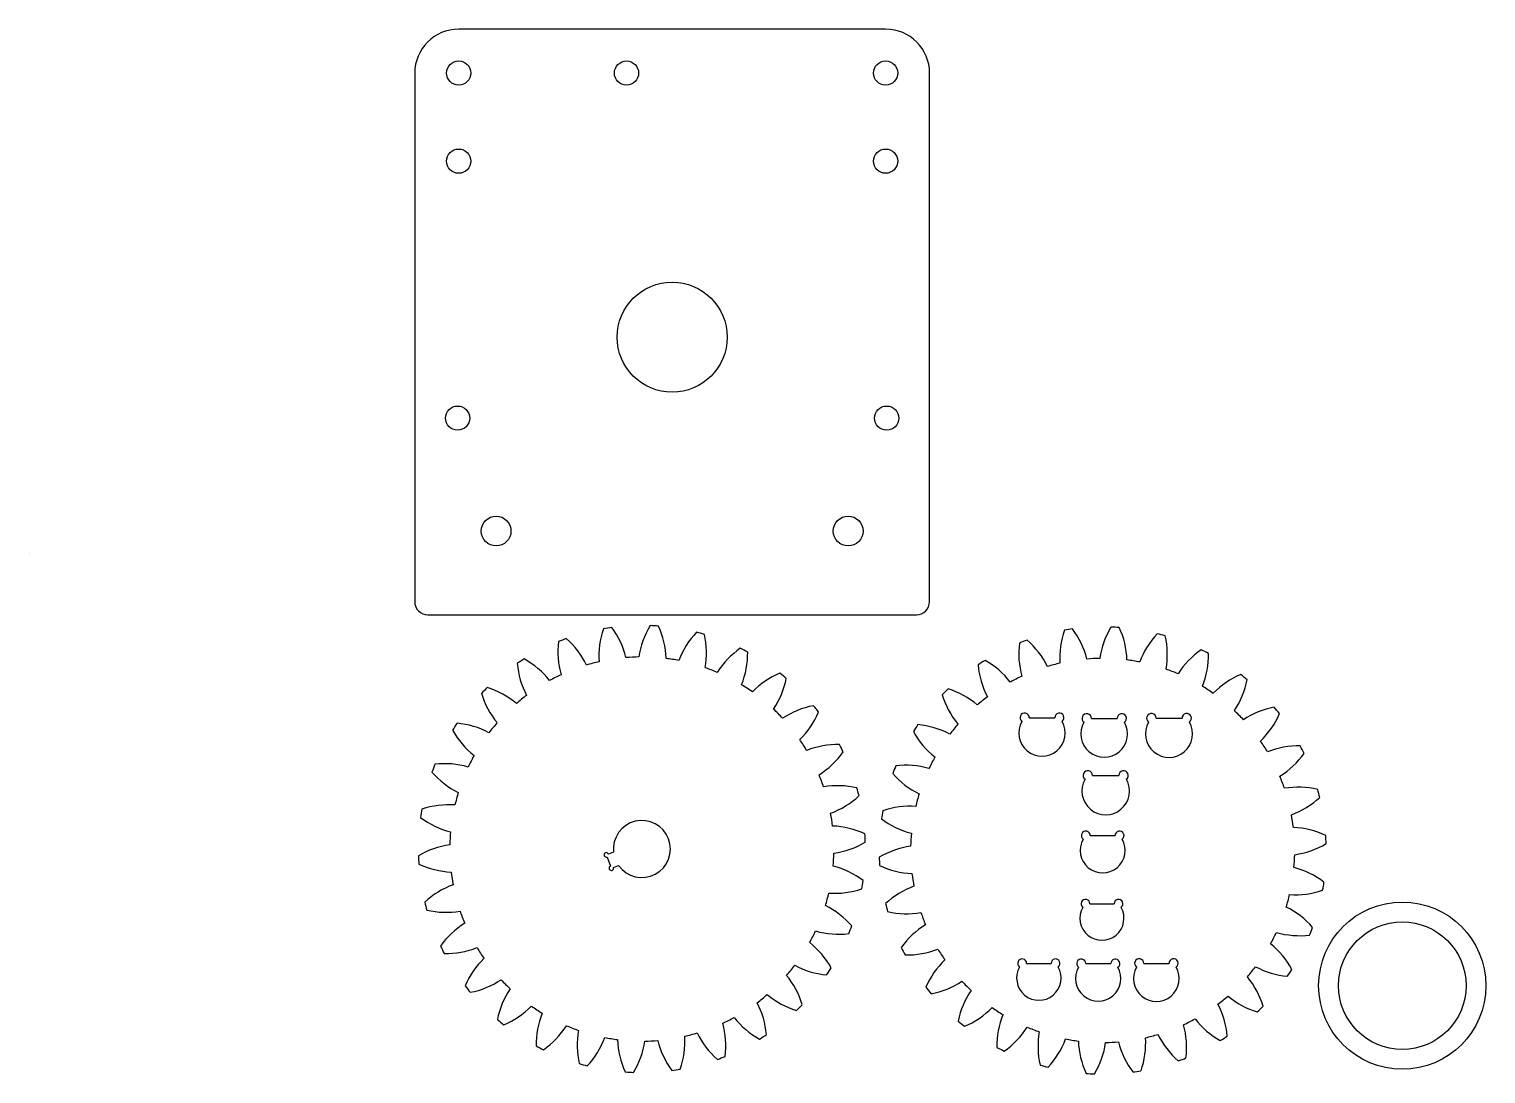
# Model space of a CAD drawing. Header units: millimetres. Extents: x -82 to 249, y 3 to 241.
import ezdxf

# ---------------------------------------------------------------- set-up
doc = ezdxf.new("R2010")
doc.units = ezdxf.units.MM

msp = doc.modelspace()

# ---------------------------------------------------------------- linework, layer by layer
at = {"color": 7, "linetype": 'Continuous', "lineweight": 25}
for p, q in [((112.63, 240.53), (15.63, 240.53)), ((5.63, 230.53), (5.63, 110.43)), ((122.63, 110.43), (122.63, 230.53)), ((8.63, 107.43), (119.63, 107.43)), ((50.81, 53.51), (49.64, 53.06)), ((49.35, 52.4), (50.13, 50.33)), ((50.79, 50.04), (51.96, 50.48))]:
    msp.add_line(p, q, dxfattribs=at)
for p, q in [((-81.99, 121.71), (-81.99, 121.71)), ((145.29, 84.06), (151.08, 84.06)), ((159.4, 83.89), (165.24, 83.89)), ((174.1, 83.93), (180, 83.93)), ((159.68, 70.95), (165.63, 70.95)), ((159.16, 57.26), (164.78, 57.26)), ((159.06, 41.78), (164.57, 41.78)), ((144.68, 28.23), (150.25, 28.23)), ((158.13, 28.19), (163.81, 28.19)), ((171.31, 28.23), (177.04, 28.23))]:
    msp.add_line(p, q)
for centre, radius in [((15.63, 230.54), 2.75), ((53.76, 230.54), 2.75), ((112.63, 230.54), 2.75), ((15.62, 210.53), 2.75), ((112.64, 210.53), 2.75), ((64.13, 170.53), 12.5), ((15.38, 152.13), 2.75), ((112.88, 152.13), 2.75), ((24.13, 126.48), 3.38), ((104.13, 126.48), 3.38)]:
    msp.add_circle(centre, radius, dxfattribs=at)
for radius in [19, 14.5]:
    msp.add_circle((230.05, 23.17), radius)
for centre, radius, start, end in [((15.63, 230.53), 10, 90, 180), ((112.63, 230.53), 10, 0, 90), ((8.63, 110.43), 3, 180, 270), ((119.63, 110.43), 3, 270, 0), ((66.53, 98), 19.05, 160.787, 183.6781), ((57.25, 54.22), 50.8, 97.7449, 99.8677), ((35.15, 93.14), 19.05, 13.9344, 36.8256), ((75.43, 95.11), 19.05, 148.787, 171.6781), ((57.25, 54.22), 50.8, 85.7449, 87.8677), ((43.73, 96.88), 19.05, 1.9344, 24.8256), ((83.54, 90.44), 19.05, 136.787, 159.6781), ((57.25, 54.22), 50.8, 73.7449, 75.8677), ((52.89, 98.76), 19.05, 349.9344, 12.8256), ((171.25, 97.67), 19.05, 160.787, 183.6781), ((161.97, 53.89), 50.8, 97.7449, 99.8677), ((139.87, 92.81), 19.05, 13.9344, 36.8256), ((180.15, 94.78), 19.05, 148.787, 171.6781), ((161.97, 53.89), 50.8, 85.7449, 87.8677), ((148.45, 96.55), 19.05, 1.9344, 24.8256), ((188.26, 90.11), 19.05, 136.787, 159.6781), ((161.97, 53.89), 50.8, 73.7449, 75.8677), ((157.61, 98.43), 19.05, 349.9344, 12.8256), ((57.23, 98.97), 19.05, 172.787, 195.6781), ((57.25, 54.22), 50.8, 109.7449, 111.8677), ((27.54, 87.69), 19.05, 25.9344, 48.8256), ((90.49, 84.18), 19.05, 124.787, 147.6781), ((57.25, 54.22), 50.8, 61.7449, 63.8677), ((161.95, 98.64), 19.05, 172.787, 195.6781), ((161.97, 53.89), 50.8, 109.7449, 111.8677), ((132.27, 87.36), 19.05, 25.9344, 48.8256), ((195.21, 83.85), 19.05, 124.787, 147.6781), ((161.97, 53.89), 50.8, 61.7449, 63.8677), ((57.25, 54.22), 50.8, 121.7449, 123.8677), ((47.92, 97.99), 19.05, 184.787, 207.6781), ((21.23, 80.79), 19.05, 37.9344, 60.8256), ((57.25, 54.22), 43.65, 102.8753, 106.7373), ((57.25, 54.22), 43.65, 90.8753, 94.7373), ((57.25, 54.22), 43.65, 78.8753, 82.7373), ((62.25, 98.69), 19.05, 337.9344, 0.8256), ((161.97, 53.89), 50.8, 121.7449, 123.8677), ((152.64, 97.66), 19.05, 184.787, 207.6781), ((125.95, 80.46), 19.05, 37.9344, 60.8256), ((161.97, 53.89), 43.65, 102.8753, 106.7373), ((161.97, 53.89), 43.65, 90.8753, 94.7373), ((161.97, 53.89), 43.65, 78.8753, 82.7373), ((166.97, 98.36), 19.05, 337.9344, 0.8256), ((57.25, 54.22), 43.65, 114.8753, 118.7373), ((57.25, 54.22), 43.65, 66.8753, 70.7373), ((95.99, 76.62), 19.05, 112.787, 135.6781), ((71.39, 96.68), 19.05, 325.9344, 348.8256), ((57.25, 54.22), 50.8, 49.7449, 51.8677), ((161.97, 53.89), 43.65, 114.8753, 118.7373), ((161.97, 53.89), 43.65, 66.8753, 70.7373), ((200.71, 76.29), 19.05, 112.787, 135.6781), ((161.97, 53.89), 50.8, 49.7449, 51.8677), ((57.25, 54.22), 50.8, 133.7449, 135.8677), ((39.03, 95.1), 19.05, 196.787, 219.6781), ((16.5, 72.72), 19.05, 49.9344, 72.8256), ((57.25, 54.22), 43.65, 54.8753, 58.7373), ((161.97, 53.89), 50.8, 133.7449, 135.8677), ((121.22, 72.39), 19.05, 49.9344, 72.8256), ((161.97, 53.89), 43.65, 54.8753, 58.7373), ((176.11, 96.35), 19.05, 325.9344, 348.8256), ((57.25, 54.22), 43.65, 126.8753, 130.7373), ((99.8, 68.07), 19.05, 100.787, 123.6781), ((57.25, 54.22), 50.8, 37.7449, 39.8677), ((143.75, 94.76), 19.05, 196.787, 219.6781), ((161.97, 53.89), 43.65, 126.8753, 130.7373), ((204.52, 67.74), 19.05, 100.787, 123.6781), ((161.97, 53.89), 50.8, 37.7449, 39.8677), ((57.25, 54.22), 50.8, 145.7449, 147.8677), ((13.54, 63.84), 19.05, 61.9344, 84.8256), ((57.25, 54.22), 43.65, 138.8753, 142.7373), ((57.25, 54.22), 43.65, 42.8753, 46.7373), ((79.91, 92.81), 19.05, 313.9344, 336.8256), ((161.97, 53.89), 43.65, 42.8753, 46.7373), ((184.63, 92.48), 19.05, 313.9344, 336.8256), ((30.93, 90.41), 19.05, 208.787, 231.6781), ((161.97, 53.89), 50.8, 145.7449, 147.8677), ((135.65, 90.08), 19.05, 208.787, 231.6781), ((118.26, 63.51), 19.05, 61.9344, 84.8256), ((161.97, 53.89), 43.65, 138.8753, 142.7373), ((57.25, 54.22), 43.65, 30.8753, 34.7373), ((101.75, 58.92), 19.05, 88.787, 111.6781), ((87.43, 87.26), 19.05, 301.9344, 324.8256), ((57.25, 54.22), 50.8, 25.7449, 27.8677), ((161.97, 53.89), 43.65, 30.8753, 34.7373), ((206.47, 58.59), 19.05, 88.787, 111.6781), ((161.97, 53.89), 50.8, 25.7449, 27.8677), ((57.25, 54.22), 50.8, 157.7449, 159.8677), ((12.5, 54.55), 19.05, 73.9344, 96.8256), ((57.25, 54.22), 43.65, 150.8753, 154.7373), ((161.97, 53.89), 50.8, 157.7449, 159.8677), ((117.22, 54.21), 19.05, 73.9344, 96.8256), ((161.97, 53.89), 43.65, 150.8753, 154.7373), ((192.15, 86.93), 19.05, 301.9344, 324.8256), ((23.98, 84.15), 19.05, 220.787, 243.6781), ((57.25, 54.22), 43.65, 18.8753, 22.7373), ((128.7, 83.82), 19.05, 220.787, 243.6781), ((161.97, 53.89), 43.65, 18.8753, 22.7373), ((57.25, 54.22), 43.65, 162.8753, 166.7373), ((101.76, 49.56), 19.05, 76.787, 99.6781), ((93.64, 80.26), 19.05, 289.9344, 312.8256), ((57.25, 54.22), 50.8, 13.7449, 15.8677), ((161.97, 53.89), 43.65, 162.8753, 166.7373), ((206.48, 49.23), 19.05, 76.787, 99.6781), ((161.97, 53.89), 50.8, 13.7449, 15.8677), ((57.25, 54.22), 50.8, 169.7449, 171.8677), ((13.41, 45.23), 19.05, 85.9344, 108.8256), ((161.97, 53.89), 50.8, 169.7449, 171.8677), ((118.13, 44.9), 19.05, 85.9344, 108.8256), ((198.36, 79.93), 19.05, 289.9344, 312.8256), ((18.48, 76.58), 19.05, 232.787, 255.6781), ((57.25, 54.22), 6.48, 215.2838, 186.3288), ((57.25, 54.22), 43.65, 6.8753, 10.7373), ((123.2, 76.25), 19.05, 232.787, 255.6781), ((161.97, 53.89), 43.65, 6.8753, 10.7373), ((57.25, 54.22), 43.65, 174.8753, 178.7373), ((99.82, 40.41), 19.05, 64.787, 87.6781), ((57.25, 54.22), 50.8, 1.7449, 3.8677), ((161.97, 53.89), 43.65, 174.8753, 178.7373), ((204.54, 40.08), 19.05, 64.787, 87.6781), ((161.97, 53.89), 50.8, 1.7449, 3.8677), ((16.23, 36.31), 19.05, 97.9344, 120.8256), ((57.25, 54.22), 43.65, 354.8753, 358.7373), ((98.26, 72.13), 19.05, 277.9344, 300.8256), ((120.95, 35.98), 19.05, 97.9344, 120.8256), ((202.98, 71.8), 19.05, 277.9344, 300.8256), ((57.25, 54.22), 50.8, 181.7449, 183.8677), ((14.68, 68.03), 19.05, 244.787, 267.6781), ((96.02, 31.86), 19.05, 52.787, 75.6781), ((161.97, 53.89), 50.8, 181.7449, 183.8677), ((119.4, 67.7), 19.05, 244.787, 267.6781), ((161.97, 53.89), 43.65, 354.8753, 358.7373), ((200.74, 31.53), 19.05, 52.787, 75.6781), ((57.25, 54.22), 43.65, 186.8753, 190.7373), ((57.25, 54.22), 50.8, 349.7449, 351.8677), ((161.97, 53.89), 43.65, 186.8753, 190.7373), ((161.97, 53.89), 50.8, 349.7449, 351.8677), ((20.85, 28.18), 19.05, 109.9344, 132.8256), ((57.25, 54.22), 43.65, 342.8753, 346.7373), ((101.09, 63.21), 19.05, 265.9344, 288.8256), ((125.57, 27.85), 19.05, 109.9344, 132.8256), ((161.97, 53.89), 43.65, 342.8753, 346.7373), ((205.81, 62.88), 19.05, 265.9344, 288.8256), ((57.25, 54.22), 50.8, 193.7449, 195.8677), ((12.74, 58.88), 19.05, 256.787, 279.6781), ((57.25, 54.22), 43.65, 198.8753, 202.7373), ((90.52, 24.29), 19.05, 40.787, 63.6781), ((161.97, 53.89), 50.8, 193.7449, 195.8677), ((117.46, 58.55), 19.05, 256.787, 279.6781), ((161.97, 53.89), 43.65, 198.8753, 202.7373), ((195.24, 23.96), 19.05, 40.787, 63.6781), ((27.06, 21.18), 19.05, 121.9344, 144.8256), ((57.25, 54.22), 50.8, 337.7449, 339.8677), ((131.78, 20.85), 19.05, 121.9344, 144.8256), ((57.25, 54.22), 43.65, 330.8753, 334.7373), ((102, 53.9), 19.05, 253.9344, 276.8256), ((161.97, 53.89), 43.65, 330.8753, 334.7373), ((206.72, 53.57), 19.05, 253.9344, 276.8256), ((161.97, 53.89), 50.8, 337.7449, 339.8677), ((57.25, 54.22), 50.8, 205.7449, 207.8677), ((12.74, 49.52), 19.05, 268.787, 291.6781), ((57.25, 54.22), 43.65, 210.8753, 214.7373), ((83.57, 18.03), 19.05, 28.787, 51.6781), ((161.97, 53.89), 50.8, 205.7449, 207.8677), ((117.46, 49.19), 19.05, 268.787, 291.6781), ((161.97, 53.89), 43.65, 210.8753, 214.7373), ((188.29, 17.7), 19.05, 28.787, 51.6781), ((34.59, 15.63), 19.05, 133.9344, 156.8256), ((57.25, 54.22), 43.65, 318.8753, 322.7373), ((100.95, 44.6), 19.05, 241.9344, 264.8256), ((57.25, 54.22), 50.8, 325.7449, 327.8677), ((139.31, 15.3), 19.05, 133.9344, 156.8256), ((161.97, 53.89), 43.65, 318.8753, 322.7373), ((205.68, 44.27), 19.05, 241.9344, 264.8256), ((161.97, 53.89), 50.8, 325.7449, 327.8677), ((14.69, 40.37), 19.05, 280.787, 303.6781), ((57.25, 54.22), 43.65, 222.8753, 226.7373), ((75.47, 13.35), 19.05, 16.787, 39.6781), ((119.41, 40.04), 19.05, 280.787, 303.6781), ((161.97, 53.89), 43.65, 222.8753, 226.7373), ((180.19, 13.01), 19.05, 16.787, 39.6781), ((57.25, 54.22), 50.8, 217.7449, 219.8677), ((43.11, 11.76), 19.05, 145.9344, 168.8256), ((57.25, 54.22), 43.65, 306.8753, 310.7373), ((98, 35.72), 19.05, 229.9344, 252.8256), ((161.97, 53.89), 50.8, 217.7449, 219.8677), ((147.83, 11.43), 19.05, 145.9344, 168.8256), ((161.97, 53.89), 43.65, 306.8753, 310.7373), ((202.72, 35.39), 19.05, 229.9344, 252.8256), ((18.5, 31.83), 19.05, 292.787, 315.6781), ((57.25, 54.22), 43.65, 234.8753, 238.7373), ((52.25, 9.75), 19.05, 157.9344, 180.8256), ((66.57, 10.45), 19.05, 4.787, 27.6781), ((57.25, 54.22), 50.8, 313.7449, 315.8677), ((123.22, 31.49), 19.05, 292.787, 315.6781), ((161.97, 53.89), 43.65, 234.8753, 238.7373), ((156.97, 9.42), 19.05, 157.9344, 180.8256), ((171.29, 10.12), 19.05, 4.787, 27.6781), ((161.97, 53.89), 50.8, 313.7449, 315.8677), ((57.25, 54.22), 50.8, 229.7449, 231.8677), ((24.01, 24.26), 19.05, 304.787, 327.6781), ((57.25, 54.22), 43.65, 246.8753, 250.7373), ((57.25, 54.22), 43.65, 294.8753, 298.7373), ((57.27, 9.47), 19.05, 352.787, 15.6781), ((93.26, 27.65), 19.05, 217.9344, 240.8256), ((161.97, 53.89), 50.8, 229.7449, 231.8677), ((128.73, 23.93), 19.05, 304.787, 327.6781), ((161.97, 53.89), 43.65, 246.8753, 250.7373), ((161.97, 53.89), 43.65, 294.8753, 298.7373), ((161.99, 9.14), 19.05, 352.787, 15.6781), ((197.98, 27.32), 19.05, 217.9344, 240.8256), ((61.6, 9.68), 19.05, 169.9344, 192.8256), ((30.96, 18), 19.05, 316.787, 339.6781), ((57.25, 54.22), 43.65, 258.8753, 262.7373), ((70.77, 11.56), 19.05, 181.9344, 204.8256), ((39.07, 13.33), 19.05, 328.787, 351.6781), ((57.25, 54.22), 43.65, 270.8753, 274.7373), ((79.34, 15.3), 19.05, 193.9344, 216.8256), ((47.97, 10.44), 19.05, 340.787, 3.6781), ((57.25, 54.22), 43.65, 282.8753, 286.7373), ((86.95, 20.75), 19.05, 205.9344, 228.8256), ((57.25, 54.22), 50.8, 301.7449, 303.8677), ((166.32, 9.35), 19.05, 169.9344, 192.8256), ((135.68, 17.67), 19.05, 316.787, 339.6781), ((161.97, 53.89), 43.65, 258.8753, 262.7373), ((175.49, 11.23), 19.05, 181.9344, 204.8256), ((143.79, 13), 19.05, 328.787, 351.6781), ((161.97, 53.89), 43.65, 270.8753, 274.7373), ((184.06, 14.97), 19.05, 193.9344, 216.8256), ((152.69, 10.11), 19.05, 340.787, 3.6781), ((161.97, 53.89), 43.65, 282.8753, 286.7373), ((191.67, 20.42), 19.05, 205.9344, 228.8256), ((161.97, 53.89), 50.8, 301.7449, 303.8677), ((57.25, 54.22), 50.8, 241.7449, 243.8677), ((57.25, 54.22), 50.8, 289.7449, 291.8677), ((161.97, 53.89), 50.8, 241.7449, 243.8677), ((161.97, 53.89), 50.8, 289.7449, 291.8677), ((57.25, 54.22), 50.8, 253.7449, 255.8677), ((57.25, 54.22), 50.8, 265.7449, 267.8677), ((57.25, 54.22), 50.8, 277.7449, 279.8677), ((161.97, 53.89), 50.8, 253.7449, 255.8677), ((161.97, 53.89), 50.8, 277.7449, 279.8677), ((161.97, 53.89), 50.8, 265.7449, 267.8677)]:
    msp.add_arc(centre, radius, start, end, dxfattribs=at)
for centre, radius, start, end in [((148.18, 80.59), 5.25, 150.1785, 29.8215), ((144.24, 84.06), 1.05, 0, 234.4393), ((152.13, 84.06), 1.05, 305.5607, 180), ((162.32, 80.39), 5.3, 150.1785, 29.8215), ((158.34, 83.89), 1.06, 0, 234.4393), ((166.3, 83.89), 1.06, 305.5607, 180), ((177.05, 80.39), 5.35, 150.1785, 29.8215), ((173.03, 83.93), 1.07, 0, 234.4393), ((181.07, 83.93), 1.07, 305.5607, 180), ((162.66, 67.38), 5.4, 150.1785, 29.8215), ((158.6, 70.95), 1.08, 0, 234.4393), ((166.71, 70.95), 1.08, 305.5607, 180), ((161.97, 53.89), 5.1, 150.1785, 29.8215), ((158.14, 57.26), 1.02, 0, 234.4393), ((165.8, 57.26), 1.02, 305.5607, 180), ((49.17, 52.88), 0.51, 20.8063, 290.8063), ((50.32, 49.85), 0.51, 110.8063, 20.8063), ((161.81, 38.48), 5, 150.1785, 29.8215), ((158.06, 41.78), 1, 0, 234.4393), ((165.57, 41.78), 1, 305.5607, 180), ((147.47, 24.89), 5.05, 150.1785, 29.8215), ((143.67, 28.23), 1.01, 0, 234.4393), ((151.26, 28.23), 1.01, 305.5607, 180), ((160.97, 24.8), 5.15, 150.1785, 29.8215), ((157.1, 28.19), 1.03, 0, 234.4393), ((164.84, 28.19), 1.03, 305.5607, 180), ((174.18, 24.8), 5.2, 150.1785, 29.8215), ((170.27, 28.23), 1.04, 0, 234.4393), ((178.08, 28.23), 1.04, 305.5607, 180)]:
    msp.add_arc(centre, radius, start, end)

doc.saveas('drawing.dxf')
